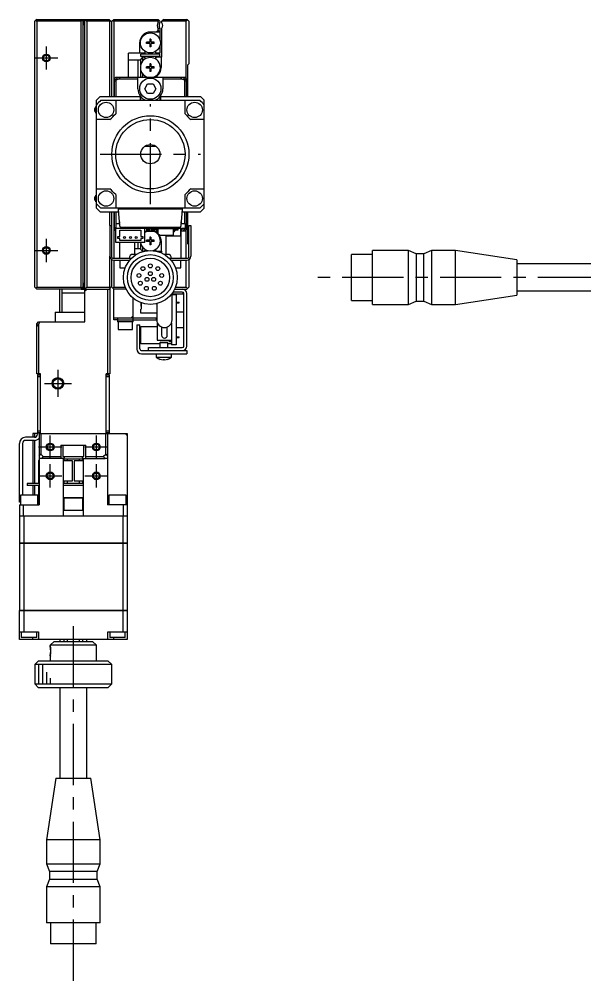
# Model space of a CAD drawing. Extents: x 0 to 718, y -8 to 403.
# Drawn here: x 373.5 to 520.2, y 76 to 327.6 of the extents above; entities that cross this region are included whole.
import ezdxf

# ---------------------------------------------------------------- set-up
doc = ezdxf.new("R2010")
doc.units = 0
doc.header["$LTSCALE"] = 0.5
doc.linetypes.add('CENTER', pattern=[50.8, 31.75, -6.35, 6.35, -6.35])
for name, color, linetype in [('MSM_CENTER', 1, 'CENTER'), ('MSM_CONTINUOUS', 7, 'CONTINUOUS'), ('MSM_NARROW', 5, 'CONTINUOUS')]:
    doc.layers.add(name, color=color, linetype=linetype)

msp = doc.modelspace()

# ---------------------------------------------------------------- linework, layer by layer
at = {"layer": 'MSM_CENTER'}
for p, q in [((380.47, 314.57), (380.47, 320.57)), ((377.47, 317.57), (383.47, 317.57)), ((407.47, 279.57), (407.47, 305.57)), ((394.47, 292.57), (420.47, 292.57)), ((380.47, 264.57), (380.47, 270.57)), ((377.47, 267.57), (383.47, 267.57)), ((600.17, 260.57), (449.69, 260.57)), ((383.47, 236.57), (383.47, 229.57)), ((379.97, 233.07), (386.97, 233.07)), ((381.47, 213.57), (381.47, 219.57)), ((393.47, 213.57), (393.47, 219.57)), ((378.47, 216.57), (384.47, 216.57)), ((390.47, 216.57), (396.47, 216.57)), ((381.47, 206.07), (381.47, 212.07)), ((393.47, 206.07), (393.47, 212.07)), ((378.47, 209.07), (384.47, 209.07)), ((390.47, 209.07), (396.47, 209.07)), ((387.47, 170.06), (387.47, 75.95))]:
    msp.add_line(p, q, dxfattribs=at)
at = {"layer": 'MSM_CONTINUOUS'}
for p, q in [((377.97, 327.57), (377.47, 327.07)), ((377.72, 327.32), (377.97, 327.07)), ((377.97, 327.57), (396.77, 327.57)), ((389.97, 327.07), (389.47, 327.57)), ((389.47, 327.07), (389.72, 327.32)), ((389.57, 327.47), (389.77, 327.47)), ((390.07, 326.47), (390.07, 327.17)), ((390.27, 327.57), (390.27, 326.17)), ((390.47, 327.57), (390.97, 327.07)), ((390.47, 249.07), (390.47, 327.57)), ((397.12, 327.22), (396.77, 327.57)), ((396.97, 327.07), (397.12, 327.22)), ((397.47, 326.87), (397.12, 327.22)), ((397.47, 327.07), (397.97, 327.57)), ((397.72, 327.32), (397.97, 327.07)), ((397.97, 327.57), (409.47, 327.57)), ((409.97, 327.07), (409.47, 327.57)), ((409.47, 327.07), (409.72, 327.32)), ((410.97, 327.57), (410.47, 327.07)), ((410.97, 327.57), (416.97, 327.57)), ((416.77, 327.07), (417.12, 327.42)), ((417.12, 327.42), (416.97, 327.57)), ((417.12, 327.42), (417.47, 327.07)), ((377.47, 258.07), (377.47, 327.07)), ((377.97, 327.07), (377.97, 258.07)), ((389.47, 327.07), (377.97, 327.07)), ((389.47, 258.07), (389.47, 327.07)), ((389.97, 327.07), (389.97, 258.07)), ((390.27, 326.17), (389.97, 326.17)), ((390.97, 327.07), (390.97, 258.07)), ((396.97, 327.07), (390.97, 327.07)), ((396.97, 307.57), (396.97, 327.07)), ((397.47, 307.57), (397.47, 327.07)), ((409.47, 327.07), (397.97, 327.07)), ((397.97, 327.07), (397.97, 307.57)), ((409.47, 324.77), (408.97, 324.27)), ((409.47, 326.8), (409.47, 327.07)), ((409.47, 326.8), (409.97, 326.63)), ((409.47, 325.14), (409.97, 325.31)), ((409.47, 324.77), (409.47, 325.14)), ((409.82, 324.27), (409.47, 324.77)), ((409.97, 327.07), (409.97, 326.63)), ((409.97, 325.31), (409.97, 322.18)), ((416.77, 327.07), (410.47, 327.07)), ((410.47, 326.63), (410.47, 327.07)), ((410.47, 317.77), (410.47, 325.31)), ((416.77, 312.27), (416.77, 327.07)), ((417.47, 327.07), (417.47, 316.07)), ((407.61, 322.47), (407.32, 322.47)), ((407.32, 322.47), (407.32, 321.67)), ((409.97, 324.27), (407.47, 324.27)), ((407.61, 322.47), (407.61, 321.67)), ((404.67, 321.47), (404.67, 318.77)), ((406.47, 321.32), (406.47, 321.61)), ((407.26, 321.61), (406.47, 321.61)), ((407.26, 321.32), (406.47, 321.32)), ((407, 321.61), (407, 321.32)), ((407.61, 321.94), (407.32, 321.94)), ((407.32, 321.26), (407.32, 320.47)), ((407.32, 321), (407.61, 321)), ((407.61, 320.47), (407.32, 320.47)), ((407.61, 321.26), (407.61, 320.47)), ((408.47, 321.61), (407.67, 321.61)), ((408.47, 321.32), (407.67, 321.32)), ((407.94, 321.61), (407.94, 321.32)), ((408.47, 321.32), (408.47, 321.61)), ((409.97, 320.75), (409.97, 318.77)), ((405.92, 318.77), (401.77, 318.77)), ((401.77, 312.57), (401.77, 318.77)), ((409.97, 318.57), (404.97, 318.57)), ((404.97, 317.97), (404.97, 318.57)), ((409.97, 317.97), (404.97, 317.97)), ((405.47, 317.77), (404.97, 317.27)), ((404.97, 315.78), (404.97, 317.27)), ((405.47, 317.77), (405.47, 316.73)), ((405.92, 317.77), (405.47, 317.77)), ((406.07, 319.03), (405.92, 318.77)), ((405.92, 317.77), (406.05, 317.54)), ((409.02, 318.77), (408.87, 319.03)), ((409.02, 317.77), (408.89, 317.54)), ((409.97, 318.77), (409.02, 318.77)), ((410.47, 317.77), (409.02, 317.77)), ((409.97, 317.97), (409.97, 318.57)), ((410.27, 317.77), (410.27, 315.07)), ((404.97, 317.02), (401.77, 317.02)), ((404.27, 312.57), (404.27, 317.02)), ((406.47, 314.92), (406.47, 315.21)), ((407.26, 315.21), (406.47, 315.21)), ((407.26, 314.92), (406.47, 314.92)), ((407, 315.21), (407, 314.92)), ((407.61, 316.07), (407.32, 316.07)), ((407.32, 316.07), (407.32, 315.27)), ((407.61, 315.54), (407.32, 315.54)), ((407.32, 314.86), (407.32, 314.07)), ((407.32, 314.6), (407.61, 314.6)), ((407.61, 316.07), (407.61, 315.27)), ((407.61, 314.86), (407.61, 314.07)), ((408.47, 315.21), (407.67, 315.21)), ((408.47, 314.92), (407.67, 314.92)), ((407.94, 315.21), (407.94, 314.92)), ((408.47, 314.92), (408.47, 315.21)), ((417.47, 316.07), (417.12, 315.72)), ((417.12, 315.72), (417.12, 307.57)), ((398.47, 312.57), (397.97, 312.07)), ((398.17, 312.07), (398.57, 312.07)), ((398.17, 307.57), (398.17, 312.07)), ((398.47, 312.57), (416.47, 312.57)), ((398.57, 312.07), (399.07, 312.57)), ((399.18, 312.07), (398.57, 311.76)), ((398.57, 307.57), (398.57, 312.07)), ((398.97, 312.47), (398.97, 312.57)), ((399.68, 312.57), (399.18, 312.07)), ((404.22, 312.07), (399.18, 312.07)), ((404.22, 309.57), (404.22, 312.57)), ((404.97, 312.57), (404.97, 314.35)), ((404.97, 312.77), (405.17, 312.57)), ((405.47, 313.41), (405.47, 312.57)), ((407.61, 314.07), (407.32, 314.07)), ((409.27, 312.57), (409.27, 312.92)), ((410.72, 312.57), (410.72, 309.57)), ((415.76, 312.07), (410.72, 312.07)), ((415.76, 312.07), (415.26, 312.57)), ((416.37, 311.76), (415.76, 312.07)), ((415.87, 312.57), (416.37, 312.07)), ((415.97, 312.47), (415.97, 312.57)), ((416.37, 312.07), (416.77, 312.07)), ((416.37, 312.07), (416.37, 307.57)), ((416.97, 312.07), (416.47, 312.57)), ((416.77, 312.07), (416.77, 307.57)), ((416.97, 307.57), (416.97, 312.07)), ((398.57, 311.57), (398.17, 311.57)), ((406.02, 309.57), (406.75, 310.82)), ((406.75, 308.32), (406.02, 309.57)), ((406.75, 310.82), (408.19, 310.82)), ((408.19, 310.82), (408.91, 309.57)), ((408.91, 309.57), (408.19, 308.32)), ((416.77, 311.57), (416.37, 311.57)), ((394.47, 307.57), (393.47, 306.57)), ((394.47, 307.57), (404.87, 307.57)), ((404.87, 306.57), (404.87, 307.57)), ((404.98, 306.57), (404.98, 307.48)), ((408.19, 308.32), (406.75, 308.32)), ((409.96, 307.48), (409.96, 306.57)), ((410.07, 307.57), (420.47, 307.57)), ((410.07, 307.57), (410.07, 306.57)), ((421.47, 306.57), (420.47, 307.57)), ((393.47, 278.57), (393.47, 306.57)), ((394.62, 306.57), (420.31, 306.57)), ((398.47, 306.57), (398.47, 303.07)), ((416.47, 303.07), (416.47, 306.57)), ((421.47, 278.57), (421.47, 306.57)), ((396.97, 301.57), (393.47, 301.57)), ((421.47, 301.57), (417.97, 301.57)), ((408.97, 294.57), (405.97, 294.57)), ((393.47, 283.57), (396.97, 283.57)), ((398.47, 282.07), (398.47, 278.57)), ((416.47, 278.57), (416.47, 282.07)), ((417.97, 283.57), (421.47, 283.57)), ((393.47, 278.57), (394.47, 277.57)), ((394.47, 277.57), (399.29, 277.57)), ((420.31, 278.57), (394.62, 278.57)), ((396.97, 274.07), (396.97, 277.57)), ((397.47, 274.07), (397.47, 277.57)), ((397.97, 277.57), (397.97, 265.57)), ((398.17, 273.07), (398.17, 277.57)), ((398.57, 274.57), (398.57, 277.57)), ((399.24, 278.27), (399.22, 278.57)), ((415.7, 278.27), (399.24, 278.27)), ((399.55, 273.85), (399.24, 278.27)), ((415.7, 278.27), (415.39, 273.85)), ((415.65, 277.57), (420.47, 277.57)), ((415.72, 278.57), (415.7, 278.27)), ((416.37, 277.57), (416.37, 274.57)), ((416.77, 277.57), (416.77, 273.07)), ((416.97, 273.07), (416.97, 277.57)), ((417.12, 277.57), (417.12, 269.42)), ((420.47, 277.57), (421.47, 278.57)), ((398.47, 274.57), (398.47, 273.37)), ((398.47, 274.57), (399.5, 274.57)), ((399.47, 274.99), (399.47, 274.57)), ((415.44, 274.57), (416.47, 274.57)), ((415.47, 274.57), (415.47, 274.99)), ((416.47, 274.57), (416.47, 273.37)), ((396.97, 274.07), (396.97, 266.07)), ((396.97, 274.07), (397.47, 274.07)), ((397.47, 265.77), (397.47, 274.07)), ((397.97, 273.07), (398.47, 272.57)), ((398.17, 273.57), (398.47, 273.57)), ((398.54, 273.07), (398.17, 273.07)), ((398.47, 273.37), (416.47, 273.37)), ((398.47, 272.57), (398.54, 272.57)), ((398.54, 269.67), (398.54, 273.37)), ((399.54, 271.22), (399.54, 272.87)), ((399.54, 272.87), (405.04, 272.87)), ((415.09, 273.57), (399.85, 273.57)), ((405.04, 272.87), (405.04, 271.22)), ((406.04, 269.67), (406.04, 273.37)), ((406.04, 272.57), (409.06, 272.57)), ((406.47, 273.37), (406.47, 272.57)), ((407.22, 272.94), (406.47, 272.94)), ((407.22, 272.82), (406.47, 272.82)), ((407.22, 273.37), (407.22, 272.57)), ((407.72, 273.37), (407.72, 272.57)), ((408.47, 272.94), (407.72, 272.94)), ((408.47, 272.82), (407.72, 272.82)), ((408.42, 273.14), (408.42, 273.37)), ((408.42, 273.14), (408.93, 273.14)), ((408.47, 273.14), (408.47, 272.57)), ((408.67, 273.14), (408.67, 273.37)), ((408.74, 273.14), (408.74, 273.37)), ((408.97, 273.37), (408.97, 273.36)), ((408.97, 273.13), (408.97, 272.57)), ((409.03, 272.94), (408.97, 272.94)), ((409.03, 272.82), (408.97, 272.82)), ((409.03, 273.04), (409.03, 272.71)), ((409.26, 272.71), (409.26, 273.04)), ((409.47, 272.94), (409.26, 272.94)), ((409.47, 272.82), (409.26, 272.82)), ((409.27, 272.21), (409.27, 272.39)), ((409.36, 272.61), (409.47, 272.61)), ((409.36, 272.38), (409.47, 272.38)), ((409.47, 271.91), (409.47, 273.17)), ((409.82, 271.52), (409.5, 271.84)), ((409.57, 273.27), (413.27, 273.27)), ((410.16, 273.37), (410.16, 273.27)), ((410.72, 273.37), (410.72, 273.27)), ((411.57, 273.37), (411.57, 273.27)), ((411.69, 273.37), (411.69, 273.27)), ((413.37, 273.17), (413.37, 271.59)), ((413.58, 272.82), (413.37, 272.82)), ((413.37, 272.61), (413.48, 272.61)), ((413.37, 272.38), (413.48, 272.38)), ((413.58, 272.71), (413.58, 273.04)), ((413.69, 273.37), (413.69, 273.28)), ((413.81, 273.04), (413.81, 272.71)), ((414.64, 272.82), (413.81, 272.82)), ((413.91, 273.14), (414.42, 273.14)), ((414.1, 273.37), (414.1, 273.14)), ((414.17, 273.37), (414.17, 273.14)), ((414.42, 273.37), (414.42, 273.14)), ((414.64, 273.37), (414.64, 272.82)), ((415.37, 271.37), (415.37, 273.37)), ((415.37, 273.07), (415.76, 273.07)), ((415.37, 272.68), (415.76, 273.07)), ((416.47, 272.57), (415.37, 272.57)), ((415.47, 265.57), (415.47, 272.57)), ((415.76, 273.07), (416.36, 273.37)), ((416.37, 273.07), (415.87, 272.57)), ((415.97, 272.57), (415.97, 272.67)), ((416.37, 273.37), (416.37, 273.07)), ((416.77, 273.07), (416.37, 273.07)), ((416.47, 273.57), (416.77, 273.57)), ((416.47, 272.57), (416.97, 273.07)), ((416.77, 265.57), (416.77, 272.87)), ((417.47, 274.07), (417.97, 274.07)), ((417.47, 265.77), (417.47, 274.07)), ((417.97, 274.07), (417.97, 266.07)), ((406.04, 269.67), (398.54, 269.67)), ((399.04, 271.22), (399.54, 271.22)), ((399.04, 270.72), (399.04, 271.22)), ((399.54, 270.72), (399.04, 270.72)), ((399.47, 269.67), (399.47, 265.57)), ((399.54, 270.17), (399.54, 270.72)), ((405.04, 270.17), (399.54, 270.17)), ((403.47, 266.57), (403.47, 269.67)), ((404.27, 268.12), (404.27, 269.67)), ((404.97, 267.87), (404.97, 269.35)), ((405.04, 271.22), (405.54, 271.22)), ((405.54, 270.72), (405.04, 270.72)), ((405.04, 270.72), (405.04, 270.17)), ((405.54, 271.22), (405.54, 270.72)), ((406.47, 269.92), (406.47, 270.21)), ((407.26, 270.21), (406.47, 270.21)), ((407.26, 269.92), (406.47, 269.92)), ((407, 270.21), (407, 269.92)), ((407.61, 271.07), (407.32, 271.07)), ((407.32, 271.07), (407.32, 270.27)), ((407.61, 270.54), (407.32, 270.54)), ((407.32, 269.86), (407.32, 269.07)), ((407.32, 269.6), (407.61, 269.6)), ((407.61, 271.07), (407.61, 270.27)), ((407.61, 269.86), (407.61, 269.07)), ((408.47, 270.21), (407.67, 270.21)), ((408.47, 269.92), (407.67, 269.92)), ((407.94, 270.21), (407.94, 269.92)), ((408.47, 269.92), (408.47, 270.21)), ((413.27, 271.49), (409.89, 271.49)), ((410.27, 270.07), (410.27, 267.37)), ((411.47, 271.49), (411.47, 266.57)), ((411.57, 271.49), (411.57, 271.37)), ((411.57, 271.37), (415.37, 271.37)), ((417.12, 269.42), (417.47, 269.07)), ((403.47, 268.12), (404.97, 268.12)), ((404.97, 267.87), (405.47, 267.37)), ((405.14, 267.17), (404.97, 267.17)), ((404.97, 267.1), (404.97, 267.17)), ((405.47, 268.41), (405.47, 267.37)), ((405.47, 267.37), (405.81, 267.37)), ((405.93, 267.4), (406.05, 267.59)), ((407.61, 269.07), (407.32, 269.07)), ((409, 267.4), (408.89, 267.59)), ((409.13, 267.37), (410.47, 267.37)), ((409.97, 267.17), (409.8, 267.17)), ((409.97, 267.1), (409.97, 267.17)), ((410.47, 266.89), (410.47, 267.37)), ((465.15, 253.57), (465.15, 267.57)), ((474.45, 267.57), (465.15, 267.57)), ((474.45, 253.57), (474.45, 267.57)), ((476.45, 266.72), (474.45, 267.57)), ((476.45, 266.72), (476.45, 254.42)), ((478.45, 266.72), (476.45, 266.72)), ((480.45, 267.57), (478.45, 266.72)), ((478.45, 254.42), (478.45, 266.72)), ((480.45, 267.57), (480.45, 253.57)), ((486.65, 267.57), (480.45, 267.57)), ((486.65, 253.57), (486.65, 267.57)), ((502.65, 265.14), (486.65, 267.57)), ((396.97, 258.07), (396.97, 266.07)), ((397.47, 258.07), (397.47, 265.2)), ((397.67, 265.57), (402.57, 265.57)), ((397.97, 265.07), (397.97, 258.07)), ((397.97, 265.07), (402.11, 265.07)), ((399.57, 265.07), (399.57, 263.07)), ((401.97, 265.07), (401.97, 264.9)), ((403.86, 266.57), (402.97, 266.57)), ((411.97, 266.57), (411.07, 266.57)), ((412.37, 265.57), (417.27, 265.57)), ((412.83, 265.07), (416.97, 265.07)), ((412.97, 264.9), (412.97, 265.07)), ((415.37, 263.07), (415.37, 265.07)), ((416.77, 258.07), (416.77, 265.07)), ((417.47, 265.2), (417.47, 258.07)), ((459.65, 254.62), (459.65, 266.52)), ((465.15, 266.52), (459.65, 266.52)), ((502.65, 265.14), (502.65, 256)), ((399.57, 263.07), (400.93, 263.07)), ((414.01, 263.07), (415.37, 263.07)), ((550.65, 264.07), (502.65, 264.07)), ((377.47, 258.07), (377.97, 257.57)), ((377.97, 258.07), (377.72, 257.82)), ((377.97, 258.07), (389.47, 258.07)), ((389.47, 257.57), (377.97, 257.57)), ((383.97, 251.57), (383.97, 257.57)), ((384.47, 257.57), (384.47, 251.57)), ((389.72, 257.82), (389.47, 258.07)), ((389.47, 257.57), (389.97, 258.07)), ((389.47, 257.57), (396.97, 257.57)), ((389.77, 257.67), (389.57, 257.67)), ((390.27, 258.97), (389.97, 258.97)), ((390.07, 257.97), (390.07, 258.67)), ((390.27, 257.57), (390.27, 258.97)), ((390.97, 258.07), (390.47, 257.57)), ((390.47, 257.07), (390.97, 257.57)), ((390.97, 258.07), (396.97, 258.07)), ((396.47, 235.57), (396.47, 257.57)), ((396.77, 257.57), (397.47, 258.27)), ((397.12, 257.92), (396.97, 258.07)), ((396.97, 257.77), (396.97, 235.57)), ((397.97, 257.57), (397.47, 258.07)), ((397.97, 258.07), (397.72, 257.82)), ((397.97, 258.07), (400.93, 258.07)), ((397.97, 249.57), (397.97, 257.57)), ((401.14, 257.57), (397.97, 257.57)), ((415.77, 256.77), (413.35, 256.77)), ((413.79, 257.57), (416.97, 257.57)), ((414.01, 258.07), (416.77, 258.07)), ((415.97, 256.27), (415.97, 256.71)), ((417.12, 257.72), (416.77, 258.07)), ((416.97, 257.57), (417.47, 258.07)), ((502.65, 257.07), (550.65, 257.07)), ((384.47, 256.57), (390.47, 256.57)), ((402.97, 249.07), (402.97, 255.2)), ((413.12, 249.57), (413.12, 256.43)), ((415.97, 256.27), (413.12, 256.27)), ((414.17, 256.07), (413.12, 256.07)), ((414.17, 256.07), (414.17, 243.07)), ((414.17, 254.19), (414.97, 254.19)), ((414.97, 253.94), (414.97, 254.19)), ((416.17, 242.77), (416.17, 256.37)), ((416.97, 242.77), (416.97, 256.37)), ((459.65, 254.62), (465.15, 254.62)), ((474.45, 253.57), (476.45, 254.42)), ((476.45, 254.42), (478.45, 254.42)), ((478.45, 254.42), (480.45, 253.57)), ((486.65, 253.57), (502.65, 256)), ((405, 254.02), (404.97, 254.02)), ((404.97, 254.02), (404.97, 253.12)), ((405.07, 253.64), (404.97, 253.64)), ((405.07, 253.49), (404.97, 253.49)), ((405.07, 253.12), (404.97, 253.12)), ((404.97, 252.32), (405.07, 252.32)), ((404.97, 251.32), (404.97, 252.32)), ((405.07, 253.99), (405.07, 252.32)), ((409.12, 253.76), (409.12, 249.57)), ((414.17, 253.94), (414.97, 253.94)), ((465.15, 253.57), (474.45, 253.57)), ((480.45, 253.57), (486.65, 253.57)), ((382.72, 251.57), (390.47, 251.57)), ((382.72, 251.57), (382.72, 249.07)), ((397.97, 250.07), (408.97, 250.07)), ((398.97, 249.57), (397.97, 249.57)), ((398.97, 250.07), (398.97, 249.07)), ((398.97, 249.57), (408.97, 249.57)), ((402.97, 250.57), (402.47, 250.07)), ((409.12, 251.32), (404.97, 251.32)), ((408.97, 250.07), (408.97, 249.57)), ((416.17, 251.57), (414.17, 251.57)), ((377.97, 248.57), (378.47, 249.07)), ((377.97, 235.57), (377.97, 248.57)), ((378.47, 248.45), (377.97, 247.95)), ((378.77, 249.07), (378.47, 248.45)), ((378.47, 249.07), (390.47, 249.07)), ((378.47, 248.45), (378.47, 235.57)), ((402.97, 249.07), (398.97, 249.07)), ((399.07, 249.07), (399.07, 247.07)), ((399.07, 247.07), (402.87, 247.07)), ((402.87, 247.07), (402.87, 249.07)), ((403.97, 248.27), (404.77, 248.27)), ((403.97, 248.27), (403.97, 241.97)), ((404.77, 242.07), (404.77, 248.27)), ((404.97, 243.32), (404.97, 247.82)), ((404.97, 247.82), (409.27, 247.82)), ((409.27, 248.81), (409.27, 244.32)), ((410.37, 247.71), (410.37, 245.57)), ((411.87, 245.57), (411.87, 247.71)), ((412.97, 248.81), (412.97, 243.07)), ((414.17, 247.57), (416.17, 247.57)), ((409.27, 244.32), (412.97, 244.32)), ((412.17, 244.09), (412.17, 244.32)), ((412.97, 244.09), (412.17, 244.09)), ((412.42, 243.86), (412.42, 244.09)), ((414.17, 245.19), (414.97, 245.19)), ((414.17, 244.94), (414.97, 244.94)), ((414.97, 244.94), (414.97, 245.19)), ((409.97, 243.32), (404.97, 243.32)), ((405.27, 241.57), (416.97, 241.57)), ((406.97, 241.57), (406.97, 242.37)), ((406.97, 242.37), (415.77, 242.37)), ((410.17, 243.77), (409.97, 243.57)), ((411.97, 243.57), (409.97, 243.57)), ((409.97, 243.57), (409.97, 242.37)), ((410.17, 243.77), (411.77, 243.77)), ((411.97, 243.57), (411.77, 243.77)), ((411.97, 242.37), (411.97, 243.57)), ((412.97, 243.32), (411.97, 243.32)), ((412.97, 243.86), (412.42, 243.86)), ((414.17, 243.07), (412.97, 243.07)), ((416.97, 241.57), (416.97, 240.77)), ((405.17, 240.77), (416.97, 240.77)), ((408.97, 240.77), (408.97, 239.87)), ((408.97, 239.87), (412.97, 239.87)), ((410.02, 239.31), (410.04, 239.31)), ((410.77, 239.31), (411.17, 239.31)), ((410.77, 239.18), (410.77, 239.31)), ((411.17, 239.31), (411.17, 239.18)), ((411.9, 239.31), (411.92, 239.31)), ((412.97, 239.87), (412.97, 240.77)), ((378.97, 235.57), (377.97, 235.57)), ((378.17, 235.27), (378.97, 235.27)), ((378.17, 235.27), (378.17, 219.87)), ((378.97, 234.77), (378.17, 234.77)), ((378.97, 220.07), (378.97, 235.57)), ((396.97, 235.57), (395.97, 235.57)), ((395.97, 220.07), (395.97, 235.57)), ((395.97, 235.27), (396.77, 235.27)), ((396.77, 234.77), (395.97, 234.77)), ((396.77, 235.27), (396.77, 220.27)), ((377.37, 219.07), (375.07, 219.07)), ((378.17, 220.07), (376.97, 220.07)), ((376.97, 220.07), (376.97, 219.07)), ((377.47, 219.07), (377.47, 220.07)), ((378.17, 220.77), (378.97, 220.77)), ((378.97, 220.27), (378.17, 220.27)), ((378.57, 220.07), (378.97, 220.07)), ((378.57, 220.07), (378.57, 201.57)), ((378.97, 220.07), (401.47, 220.07)), ((379.07, 220.07), (379.07, 214.68)), ((395.87, 214.68), (395.87, 220.07)), ((395.97, 220.77), (396.77, 220.77)), ((396.77, 220.27), (395.97, 220.27)), ((396.37, 220.07), (396.37, 213.57)), ((400.97, 220.07), (401.47, 219.57)), ((401.47, 220.07), (401.47, 191.58)), ((373.47, 202.27), (373.47, 217.47)), ((374.27, 217.47), (374.27, 204.07)), ((377.37, 218.27), (375.07, 218.27)), ((376.97, 218.27), (376.97, 207.07)), ((377.47, 207.07), (377.47, 218.27)), ((384.22, 217.07), (390.72, 217.07)), ((384.22, 217.07), (384.22, 213.57)), ((384.72, 217.07), (384.72, 214.07)), ((390.22, 214.07), (390.22, 217.07)), ((390.72, 213.57), (390.72, 217.07)), ((378.57, 214.18), (379.07, 214.68)), ((379.07, 214.68), (379.68, 214.07)), ((379.68, 214.07), (379.18, 213.57)), ((379.68, 214.07), (384.22, 214.07)), ((384.72, 214.07), (390.22, 214.07)), ((385.19, 214.07), (384.98, 213.57)), ((389.96, 213.57), (389.75, 214.07)), ((390.72, 214.07), (395.26, 214.07)), ((395.26, 214.07), (395.87, 214.68)), ((395.76, 213.57), (395.26, 214.07)), ((395.87, 214.68), (396.37, 214.18)), ((378.47, 213.07), (378.47, 207.07)), ((378.57, 213.07), (378.47, 213.07)), ((379.18, 213.57), (378.57, 213.57)), ((384.98, 213.57), (379.18, 213.57)), ((384.87, 213.57), (384.87, 198.57)), ((384.87, 213.47), (390.07, 213.47)), ((384.97, 213.07), (384.87, 213.07)), ((387.22, 212.97), (384.87, 212.97)), ((384.97, 213.47), (384.97, 212.97)), ((385.97, 212.97), (385.97, 213.47)), ((387.22, 207.77), (387.22, 212.97)), ((387.72, 212.97), (387.72, 207.77)), ((390.07, 212.97), (387.72, 212.97)), ((388.97, 213.47), (388.97, 212.97)), ((389.96, 213.57), (395.76, 213.57)), ((389.97, 212.97), (389.97, 213.47)), ((390.07, 213.07), (389.97, 213.07)), ((390.07, 198.57), (390.07, 213.57)), ((396.37, 213.57), (395.76, 213.57)), ((396.37, 213.57), (396.37, 201.57)), ((378.57, 207.07), (375.47, 207.07)), ((375.47, 207.07), (375.47, 206.57)), ((378.57, 206.57), (375.47, 206.57)), ((376.97, 206.57), (376.97, 204.07)), ((377.47, 204.07), (377.47, 206.57)), ((378.47, 206.57), (378.47, 201.57)), ((384.87, 207.77), (387.22, 207.77)), ((390.07, 207.07), (384.87, 207.07)), ((390.07, 206.57), (384.87, 206.57)), ((384.97, 207.77), (384.97, 207.07)), ((385.97, 207.07), (385.97, 207.77)), ((387.72, 207.77), (390.07, 207.77)), ((388.97, 207.77), (388.97, 207.07)), ((389.97, 207.07), (389.97, 207.77)), ((378.22, 204.07), (373.72, 204.07)), ((373.72, 204.07), (373.72, 201.57)), ((378.22, 201.57), (378.22, 204.07)), ((401.22, 204.07), (396.72, 204.07)), ((396.72, 204.07), (396.72, 201.57)), ((401.22, 201.57), (401.22, 204.07)), ((373.47, 202.77), (373.72, 202.77)), ((373.72, 202.27), (373.47, 202.27)), ((373.47, 201.57), (378.57, 201.57)), ((373.47, 201.57), (373.47, 191.58)), ((374.47, 201.57), (374.47, 198.57)), ((384.87, 203.47), (390.07, 203.47)), ((390.07, 203.27), (384.87, 203.27)), ((384.97, 203.27), (384.97, 200.07)), ((389.97, 200.07), (389.97, 203.27)), ((401.47, 201.57), (396.37, 201.57)), ((400.47, 198.57), (400.47, 201.57)), ((390.07, 200.07), (384.87, 200.07)), ((401.47, 198.57), (373.47, 198.57)), ((374.62, 198.57), (374.62, 191.58)), ((400.31, 198.57), (400.31, 191.58)), ((373.47, 191.58), (401.47, 191.58)), ((373.47, 191.57), (373.47, 174.08)), ((401.47, 191.57), (373.47, 191.57)), ((373.48, 191.57), (373.48, 191.58)), ((374.62, 191.57), (374.62, 174.08)), ((374.63, 191.57), (374.63, 191.58)), ((400.31, 191.57), (400.31, 191.58)), ((400.31, 191.57), (400.31, 174.08)), ((401.46, 191.57), (401.46, 191.58)), ((401.47, 191.57), (401.47, 174.08)), ((373.47, 174.08), (401.47, 174.08)), ((401.47, 174.07), (373.47, 174.07)), ((373.47, 166.57), (373.47, 174.07)), ((373.48, 174.07), (373.48, 174.08)), ((374.62, 174.07), (374.62, 168.57)), ((374.63, 174.07), (374.63, 174.08)), ((400.31, 174.07), (400.31, 174.08)), ((400.31, 174.07), (400.31, 168.57)), ((401.46, 174.07), (401.46, 174.08)), ((401.47, 174.07), (401.47, 166.57)), ((373.47, 168.57), (378.47, 168.57)), ((401.47, 166.57), (373.47, 166.57)), ((373.97, 168.57), (373.97, 167.07)), ((377.97, 167.07), (373.97, 167.07)), ((376.97, 166.57), (376.97, 167.07)), ((377.97, 167.07), (377.97, 168.57)), ((378.47, 168.57), (378.47, 166.57)), ((381.47, 165.07), (382.47, 166.07)), ((382.47, 166.07), (392.47, 166.07)), ((383.97, 166.57), (383.97, 166.07)), ((384.97, 166.57), (384.97, 166.07)), ((385.97, 166.07), (385.97, 166.57)), ((388.97, 166.57), (388.97, 166.07)), ((389.97, 166.07), (389.97, 166.57)), ((390.97, 166.07), (390.97, 166.57)), ((392.47, 166.07), (393.47, 165.07)), ((396.47, 168.57), (401.47, 168.57)), ((396.47, 166.57), (396.47, 168.57)), ((396.97, 168.57), (396.97, 167.07)), ((400.97, 167.07), (396.97, 167.07)), ((397.97, 166.57), (397.97, 167.07)), ((400.97, 167.07), (400.97, 168.57)), ((393.47, 165.07), (381.47, 165.07)), ((381.47, 165.07), (381.47, 164.82)), ((381.47, 164.82), (381.47, 164.81)), ((393.47, 161.07), (393.47, 165.07)), ((378.47, 161.07), (377.47, 160.07)), ((378.47, 161.07), (396.47, 161.07)), ((381.47, 162.32), (381.47, 161.07)), ((397.47, 160.07), (396.47, 161.07)), ((397.47, 160.07), (377.47, 160.07)), ((377.47, 160.07), (377.47, 155.07)), ((397.47, 155.07), (397.47, 160.07)), ((377.47, 155.07), (397.47, 155.07)), ((377.47, 155.07), (378.47, 154.07)), ((396.47, 154.07), (378.47, 154.07)), ((383.97, 154.07), (383.97, 130.57)), ((390.97, 130.57), (390.97, 154.07)), ((396.47, 154.07), (397.47, 155.07)), ((382.9, 130.57), (380.47, 114.57)), ((382.9, 130.57), (392.04, 130.57)), ((394.47, 114.57), (392.04, 130.57)), ((394.47, 114.57), (380.47, 114.57)), ((380.47, 114.57), (380.47, 108.37)), ((394.47, 108.37), (394.47, 114.57)), ((380.47, 108.37), (394.47, 108.37)), ((380.47, 108.37), (381.32, 106.37)), ((393.62, 106.37), (394.47, 108.37)), ((393.62, 106.37), (381.32, 106.37)), ((381.32, 106.37), (381.32, 104.37)), ((393.62, 104.37), (393.62, 106.37)), ((381.32, 104.37), (380.47, 102.37)), ((381.32, 104.37), (393.62, 104.37)), ((394.47, 102.37), (393.62, 104.37)), ((394.47, 102.37), (380.47, 102.37)), ((380.47, 102.37), (380.47, 93.07)), ((394.47, 93.07), (394.47, 102.37)), ((394.47, 93.07), (380.47, 93.07)), ((381.52, 93.07), (381.52, 87.57)), ((393.42, 87.57), (393.42, 93.07)), ((393.42, 87.57), (381.52, 87.57))]:
    msp.add_line(p, q, dxfattribs=at)
for centre, radius in [((407.47, 321.47), 2.6), ((380.47, 317.57), 0.783), ((407.47, 309.57), 2.75), ((395.97, 304.07), 2), ((418.97, 304.07), 2), ((407.47, 292.57), 10), ((407.47, 292.57), 9), ((407.47, 292.57), 2.5), ((395.97, 281.07), 2), ((418.97, 281.07), 2), ((400.79, 270.97), 0.25), ((402.29, 270.97), 0.25), ((403.79, 270.97), 0.25), ((380.47, 267.57), 0.783), ((407.47, 260.57), 7), ((407.47, 260.57), 5.95), ((407.47, 260.57), 5), ((405.54, 262.86), 0.5), ((407.47, 263.57), 0.5), ((407.47, 261.57), 0.5), ((409.4, 262.86), 0.5), ((404.51, 261.09), 0.5), ((404.87, 259.07), 0.5), ((406.6, 260.07), 0.5), ((408.33, 260.07), 0.5), ((410.07, 259.07), 0.5), ((410.42, 261.09), 0.5), ((406.44, 257.75), 0.5), ((408.49, 257.75), 0.5), ((383.47, 233.07), 1.23), ((381.47, 216.57), 0.783), ((393.47, 216.57), 0.783), ((381.47, 209.07), 0.783), ((393.47, 209.07), 0.783)]:
    msp.add_circle(centre, radius, dxfattribs=at)
for centre, radius, start, end in [((389.77, 327.17), 0.3, 0, 90), ((389.77, 326.47), 0.3, 311.8103, 0), ((410.72, 325.97), 1.5, 146.4427, 213.5573), ((410.72, 325.97), 1, 138.5904, 221.4096), ((409.72, 325.97), 1, 318.5904, 41.4096), ((407.47, 321.47), 2.8, 90, 180), ((407.26, 321.67), 0.06, 270, 0), ((407.26, 321.26), 0.06, 0, 90), ((407.67, 321.67), 0.06, 180, 270), ((407.67, 321.26), 0.06, 90, 180), ((407.47, 315.07), 2.6, 285.9424, 254.0576), ((407.47, 318.27), 1.59, 143.8028, 169.1069), ((407.47, 318.27), 1.59, 190.8931, 216.1972), ((407.58, 318.38), 1.75, 208.6217, 217.006), ((407.58, 318.15), 1.75, 142.994, 150), ((407.35, 318.15), 1.75, 30, 37.006), ((407.47, 318.27), 1.59, 10.8931, 36.1972), ((407.47, 318.27), 1.59, 323.8028, 349.1069), ((407.35, 318.38), 1.75, 322.994, 331.3783), ((407.26, 315.27), 0.06, 270, 0), ((407.26, 314.86), 0.06, 0, 90), ((407.67, 315.27), 0.06, 180, 270), ((407.67, 314.86), 0.06, 90, 180), ((407.47, 315.07), 2.8, 310.0052, 0), ((407.47, 309.57), 3.25, 180, 220.0046), ((407.47, 309.57), 3.25, 319.9955, 0), ((407.47, 309.57), 3.25, 220.0056, 247.3864), ((407.47, 309.57), 3.25, 292.6057, 319.9942), ((393.97, 304.07), 0.783, 129.6548, 230.3452), ((407.47, 292.57), 19, 132.5369, 137.4631), ((407.47, 292.57), 19, 42.5369, 47.4631), ((384.3, 315.73), 19, 311.7998, 318.2002), ((430.63, 315.73), 19, 221.7998, 228.2002), ((384.3, 269.4), 19, 41.7998, 48.2002), ((430.63, 269.4), 19, 131.7998, 138.2002), ((393.97, 281.07), 0.783, 129.6548, 230.3452), ((407.47, 292.57), 19, 222.5369, 227.4631), ((407.47, 292.57), 19, 312.5369, 317.4631), ((399.85, 273.87), 0.3, 184, 270), ((407.47, 270.07), 2.6, 105.9424, 123.2352), ((407.47, 270.07), 2.6, 283.624, 74.0576), ((408.93, 273.04), 0.33, 0, 90), ((408.93, 273.04), 0.1, 0, 90), ((409.36, 272.71), 0.33, 180, 270), ((409.36, 272.71), 0.1, 180, 270), ((407.47, 270.07), 2.8, 44.3422, 49.9948), ((409.57, 273.17), 0.1, 90, 180), ((409.57, 271.91), 0.1, 180, 225), ((413.27, 273.17), 0.1, 0, 90), ((413.48, 272.71), 0.1, 270, 0), ((413.48, 272.71), 0.33, 270, 0), ((413.91, 273.04), 0.33, 90, 180), ((413.91, 273.04), 0.1, 90, 180), ((415.09, 273.87), 0.3, 270, 356), ((407.47, 270.07), 2.6, 188.8499, 256.376), ((407.26, 270.27), 0.06, 270, 0), ((407.26, 269.86), 0.06, 0, 90), ((407.67, 270.27), 0.06, 180, 270), ((407.67, 269.86), 0.06, 90, 180), ((409.89, 271.59), 0.1, 225, 270), ((407.47, 270.07), 2.8, 0, 30.4883), ((413.27, 271.59), 0.1, 270, 0), ((407.47, 266.87), 1.59, 143.8028, 160.1567), ((407.58, 266.75), 1.75, 142.994, 151.3783), ((407.35, 266.75), 1.75, 28.6217, 37.006), ((407.47, 266.87), 1.59, 19.8434, 36.1972), ((397.97, 266.07), 1, 180, 270), ((397.67, 265.77), 0.2, 180, 270), ((402.97, 265.57), 1, 90, 180), ((411.97, 265.57), 1, 0, 90), ((416.97, 266.07), 1, 270, 0), ((417.27, 265.77), 0.2, 270, 0), ((389.77, 257.97), 0.3, 270, 0), ((389.77, 258.67), 0.3, 0, 48.1897), ((415.77, 256.37), 1.2, 0, 90), ((415.77, 256.37), 0.4, 0, 90), ((402.97, 256.57), 1, 208.9988, 234.2683), ((411.97, 256.57), 1, 305.7317, 331.0012), ((411.12, 249.57), 2, 180, 0), ((411.12, 245.57), 0.75, 180, 0), ((405.17, 241.97), 1.2, 180, 270), ((405.27, 242.07), 0.5, 180, 270), ((415.77, 242.77), 0.4, 270, 0), ((415.77, 242.77), 1.2, 270, 0), ((410.97, 242.37), 3.2, 231.3178, 252.73), ((410.97, 242.37), 3.19, 253.0947, 266.4097), ((410.97, 242.37), 3.19, 273.5903, 286.9053), ((410.97, 242.37), 3.2, 287.27, 308.6822), ((375.07, 217.47), 1.6, 90, 180), ((377.37, 219.87), 0.8, 270, 0), ((375.07, 217.47), 0.8, 90, 180), ((377.37, 219.87), 1.6, 270, 318.5903), ((375.6, 163.57), 6, 347.9764, 12.0236)]:
    msp.add_arc(centre, radius, start, end, dxfattribs=at)
at = {"layer": 'MSM_NARROW'}
for p, q in [((381.52, 162.31), (381.47, 162.07)), ((378.47, 160.07), (378.47, 155.07)), ((379.47, 160.07), (379.47, 155.07)), ((380.47, 158.07), (380.47, 155.07)), ((381.47, 156.57), (381.47, 155.07))]:
    msp.add_line(p, q, dxfattribs=at)
for centre, radius in [((380.47, 317.57), 1), ((380.47, 267.57), 1), ((383.47, 233.07), 1.5), ((381.47, 216.57), 1), ((393.47, 216.57), 1), ((381.47, 209.07), 1), ((393.47, 209.07), 1)]:
    msp.add_circle(centre, radius, dxfattribs=at)
for centre, radius, start, end in [((393.97, 304.07), 1, 119.9999, 240.0001), ((393.97, 281.07), 1, 119.9999, 240.0001), ((375.68, 163.57), 5.98, 347.788, 14.5016)]:
    msp.add_arc(centre, radius, start, end, dxfattribs=at)

doc.saveas('drawing.dxf')
